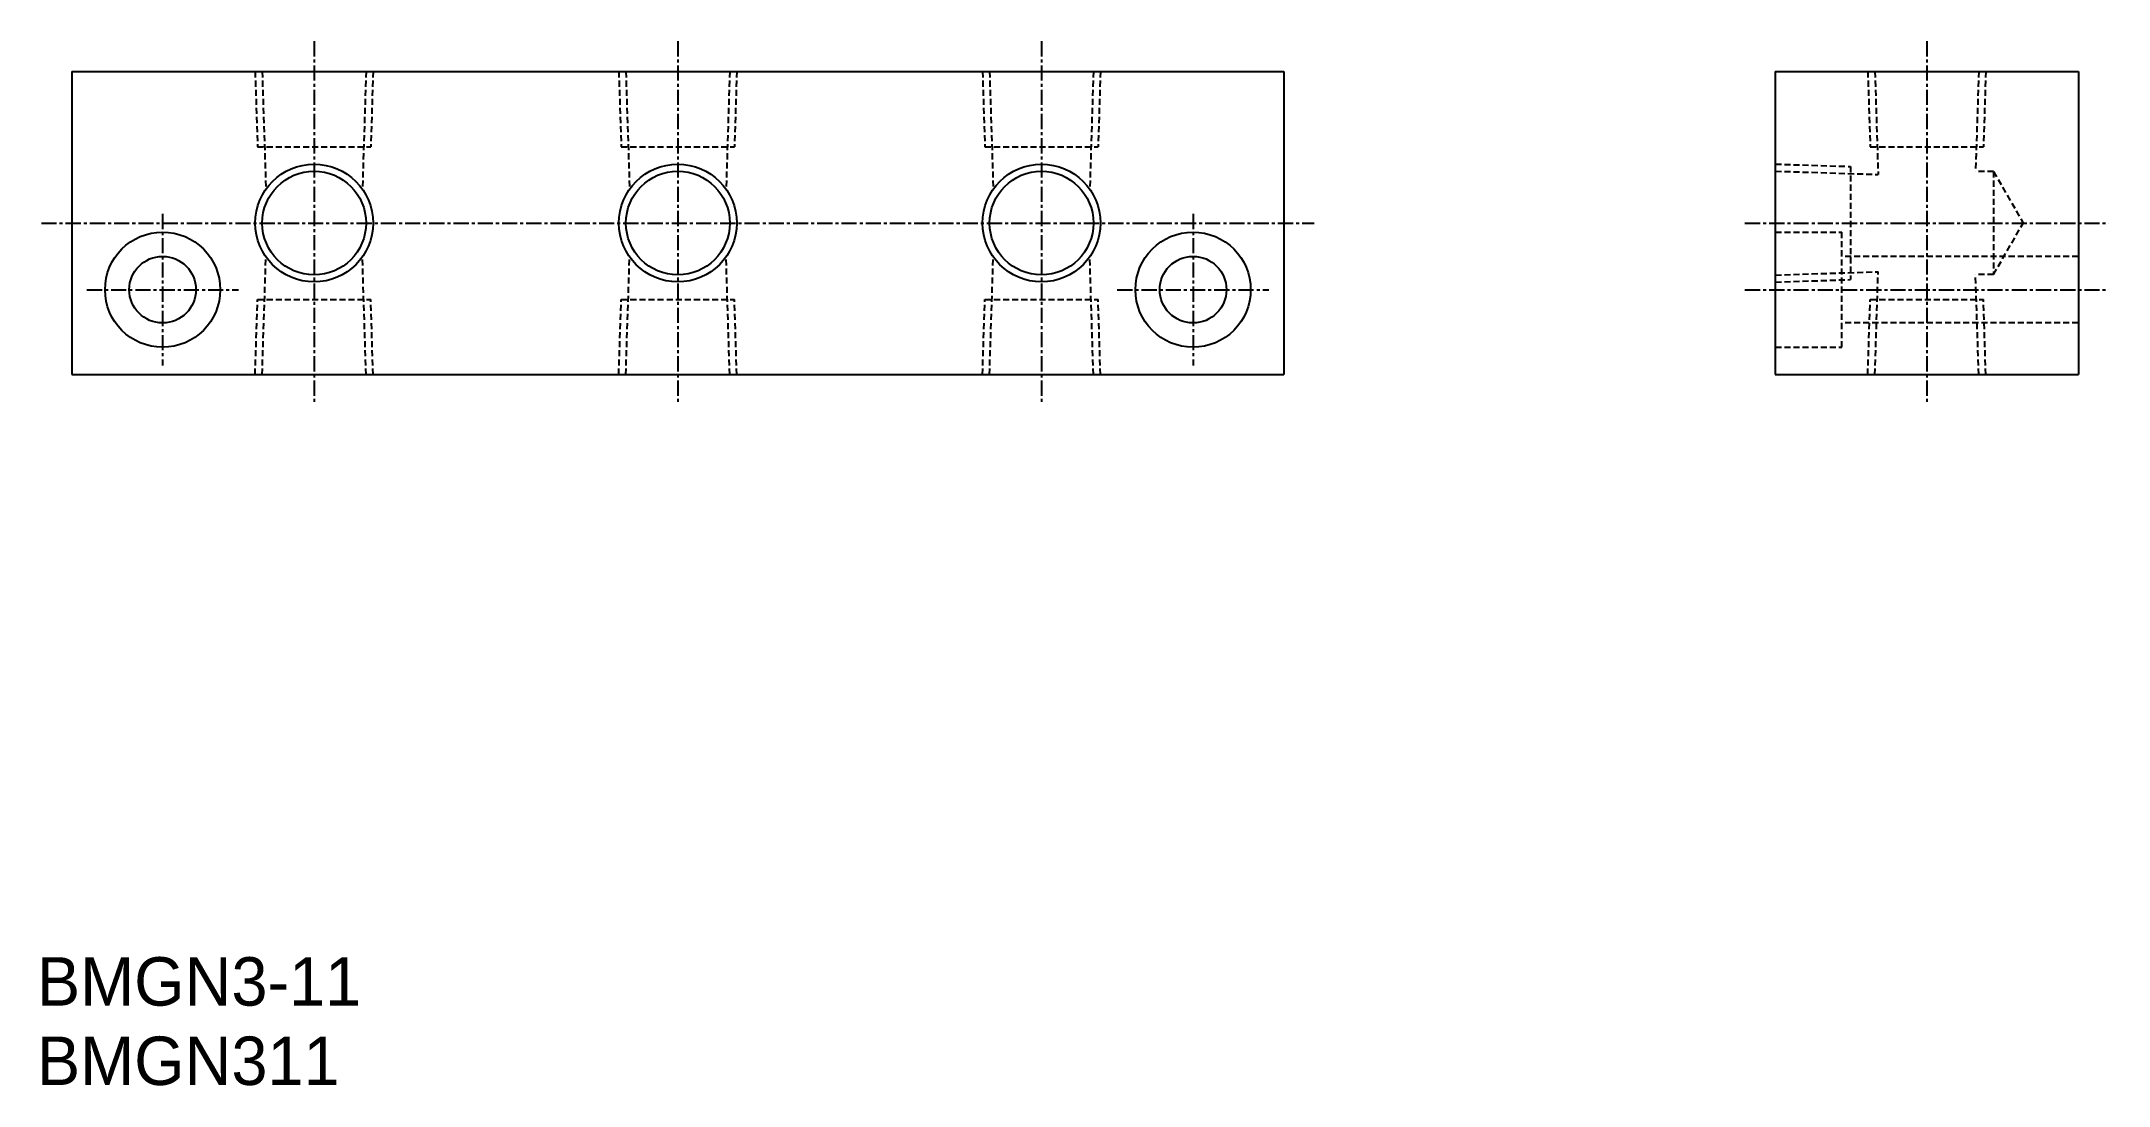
# Model space of a CAD drawing. Extents: x 3945 to 4116, y 11729 to 11815.
import ezdxf

# ---------------------------------------------------------------- set-up
doc = ezdxf.new("R2010")
doc.units = 0
doc.linetypes.add('CENTER', pattern=[2, 1.25, -0.25, 0.25, -0.25])
doc.linetypes.add('DASHED', pattern=[0.75, 0.5, -0.25])
doc.layers.get('0').update_dxf_attribs({"linetype": 'CONTINUOUS'})
doc.layers.add('CENTER', color=1, linetype='CENTER')

msp = doc.modelspace()

# ---------------------------------------------------------------- linework, layer by layer
at = {"color": 7, "linetype": 'CONTINUOUS'}
for p, q in [((3947.82, 11812.71), (4047.82, 11812.71)), ((3947.82, 11812.71), (3947.82, 11787.71)), ((4047.82, 11812.71), (4047.82, 11787.71)), ((4088.35, 11812.71), (4088.35, 11787.71)), ((4088.35, 11812.71), (4113.35, 11812.71)), ((4113.35, 11812.71), (4113.35, 11787.71)), ((3947.82, 11787.71), (4047.82, 11787.71)), ((4088.35, 11787.71), (4113.35, 11787.71))]:
    msp.add_line(p, q, dxfattribs=at)
at = {"color": 3, "linetype": 'DASHED'}
for p, q in [((3962.95, 11812.71), (3963.15, 11806.51)), ((3963.53, 11812.71), (3963.84, 11803)), ((3972.1, 11812.71), (3971.8, 11803)), ((3972.68, 11812.71), (3972.49, 11806.51)), ((3992.95, 11812.71), (3993.15, 11806.51)), ((3993.53, 11812.71), (3993.84, 11803)), ((4002.1, 11812.71), (4001.8, 11803)), ((4002.68, 11812.71), (4002.49, 11806.51)), ((4022.95, 11812.71), (4023.15, 11806.51)), ((4023.53, 11812.71), (4023.84, 11803)), ((4032.1, 11812.71), (4031.8, 11803)), ((4032.68, 11812.71), (4032.49, 11806.51)), ((4095.98, 11812.71), (4096.18, 11806.51)), ((4096.57, 11812.71), (4096.83, 11804.22)), ((4105.13, 11812.71), (4104.87, 11804.46)), ((4105.71, 11812.71), (4105.52, 11806.51)), ((3963.15, 11806.51), (3972.49, 11806.51)), ((3993.15, 11806.51), (4002.49, 11806.51)), ((4023.15, 11806.51), (4032.49, 11806.51)), ((4088.35, 11806.46), (4088.35, 11806.46)), ((4096.18, 11806.51), (4105.52, 11806.51)), ((4088.35, 11805.07), (4094.55, 11804.88)), ((4088.35, 11804.49), (4096.83, 11804.22)), ((4094.55, 11804.88), (4094.55, 11795.54)), ((4106.35, 11804.46), (4104.87, 11804.46)), ((4106.35, 11804.46), (4106.35, 11795.96)), ((4106.35, 11804.46), (4108.8, 11800.21)), ((4088.35, 11800.21), (4088.35, 11800.21)), ((4088.35, 11799.46), (4093.85, 11799.46)), ((4093.85, 11789.96), (4093.85, 11799.46)), ((4106.35, 11795.96), (4108.8, 11800.21)), ((3963.53, 11787.71), (3963.84, 11797.41)), ((3972.1, 11787.71), (3971.8, 11797.41)), ((3993.53, 11787.71), (3993.84, 11797.41)), ((4002.1, 11787.71), (4001.8, 11797.41)), ((4023.53, 11787.71), (4023.84, 11797.41)), ((4032.1, 11787.71), (4031.8, 11797.41)), ((4088.35, 11795.92), (4096.83, 11796.19)), ((4113.35, 11797.46), (4093.85, 11797.46)), ((4096.57, 11787.71), (4096.83, 11796.19)), ((4105.13, 11787.71), (4104.87, 11795.96)), ((4106.35, 11795.96), (4104.87, 11795.96)), ((4088.35, 11795.34), (4094.55, 11795.54)), ((3962.95, 11787.71), (3963.15, 11793.91)), ((3963.15, 11793.91), (3972.49, 11793.91)), ((3972.68, 11787.71), (3972.49, 11793.91)), ((3992.95, 11787.71), (3993.15, 11793.91)), ((3993.15, 11793.91), (4002.49, 11793.91)), ((4002.68, 11787.71), (4002.49, 11793.91)), ((4022.95, 11787.71), (4023.15, 11793.91)), ((4023.15, 11793.91), (4032.49, 11793.91)), ((4032.68, 11787.71), (4032.49, 11793.91)), ((4095.98, 11787.71), (4096.18, 11793.91)), ((4096.18, 11793.91), (4105.52, 11793.91)), ((4105.71, 11787.71), (4105.52, 11793.91)), ((4113.35, 11791.96), (4093.85, 11791.96)), ((4088.35, 11789.96), (4093.85, 11789.96))]:
    msp.add_line(p, q, dxfattribs=at)
at = {"color": 3, "linetype": 'CONTINUOUS'}
for centre in [(3967.82, 11800.21), (3997.82, 11800.21), (4027.82, 11800.21)]:
    msp.add_circle(centre, 4.86, dxfattribs=at)
at = {"color": 7, "linetype": 'CONTINUOUS'}
for centre, radius in [((3967.82, 11800.21), 4.28), ((3997.82, 11800.21), 4.28), ((4027.82, 11800.21), 4.28), ((3955.32, 11794.71), 4.75), ((4040.32, 11794.71), 4.75), ((3955.32, 11794.71), 2.75), ((4040.32, 11794.71), 2.75)]:
    msp.add_circle(centre, radius, dxfattribs=at)
at = {"layer": 'CENTER', "color": 1, "linetype": 'CENTER'}
for p, q in [((3967.82, 11815.21), (3967.82, 11785.21)), ((3997.82, 11815.21), (3997.82, 11785.21)), ((4027.82, 11815.21), (4027.82, 11785.21)), ((4100.85, 11815.21), (4100.85, 11785.21)), ((3955.32, 11800.96), (3955.32, 11788.46)), ((4040.32, 11800.96), (4040.32, 11788.46)), ((3945.32, 11800.21), (4050.32, 11800.21)), ((4085.85, 11800.21), (4115.85, 11800.21)), ((3949.07, 11794.71), (3961.57, 11794.71)), ((4034.07, 11794.71), (4046.57, 11794.71)), ((4085.85, 11794.71), (4115.85, 11794.71))]:
    msp.add_line(p, q, dxfattribs=at)

# ---------------------------------------------------------------- texts
at = {"color": 7, "linetype": 'CONTINUOUS'}
for s, p in [('BMGN3-11', (3944.95, 11735.62)), ('BMGN311', (3944.95, 11729.07))]:
    msp.add_text(s, height=4, dxfattribs=at).set_placement(p)

doc.saveas('drawing.dxf')
